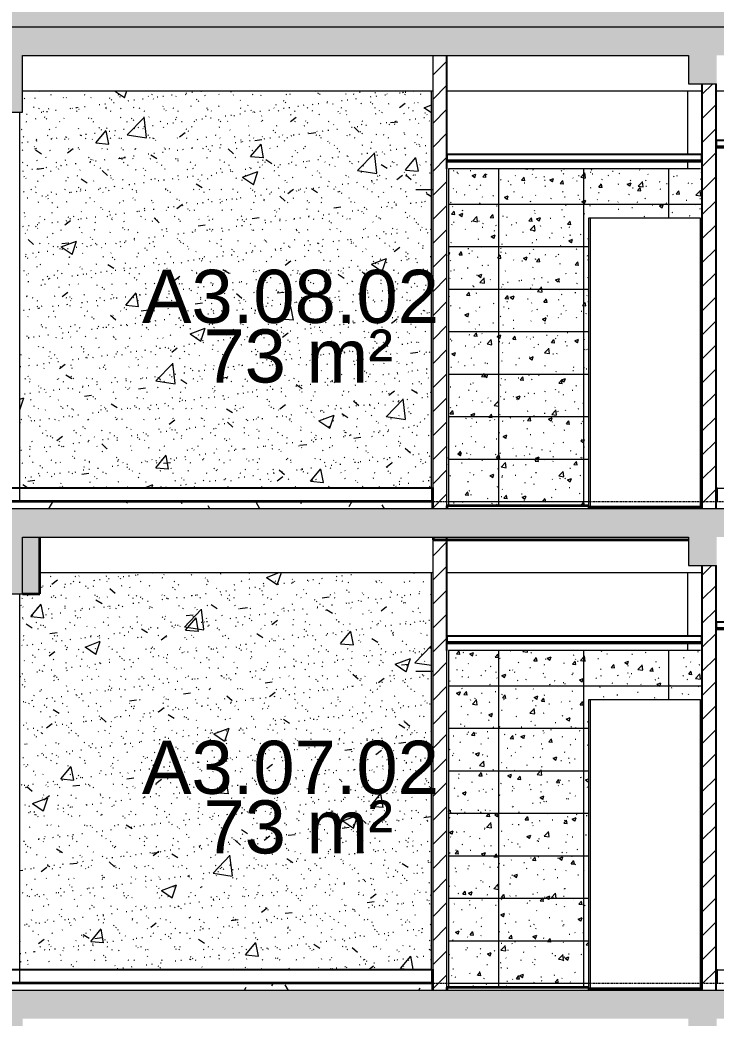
# Model space of a CAD drawing. Header units: millimetres. Extents: x 3451 to 201731, y -8641 to 35300.
# Drawn here: x 130876 to 135791, y 22355 to 29400 of the extents above; entities that cross this region are included whole.
import ezdxf

# ---------------------------------------------------------------- set-up
doc = ezdxf.new("R2010")
doc.units = ezdxf.units.MM
doc.linetypes.add('Centre', pattern=[31.75, 6.35, -4.7625, 15.875, -4.7625])
for name, color, linetype, lineweight in [('0-2', 50, 'Continuous', 5), ('A-AREA-IDEN', 2, 'Continuous', 9), ('A-CLNG-2', 250, 'Continuous', 25), ('A-CLNG-3', 7, 'Continuous', 9), ('A-CLNG-PATT-2', 9, 'Continuous', 9), ('A-CLNG-PATT-3', 7, 'Continuous', 9), ('A-DETL-GENF-1', 7, 'Continuous', 9), ('A-DETL-THIN', 151, 'Continuous', 9), ('A-DOOR', 31, 'Continuous', 9), ('A-DOOR-2', 50, 'Continuous', 18), ('A-FLOR-1', 10, 'Continuous', 35), ('A-FLOR-2', 7, 'Continuous', 9), ('A-FLOR-HRAL', 11, 'Continuous', 9), ('A-FLOR-HRAL-1', 253, 'Continuous', 9), ('A-FLOR-HRAL-2', 53, 'Continuous', 18), ('A-FLOR-LEVL-2', 51, 'Centre', 9), ('A-FLOR-PATT-1', 7, 'Continuous', 9), ('A-FLOR-PATT-3', 8, 'Continuous', 9), ('A-FLOR-PATT-4', 67, 'Continuous', 9), ('A-GLAZ-CURT', 52, 'Continuous', 9), ('A-GLAZ-CURT-2', 7, 'Continuous', 9), ('A-GLAZ-CURT-3', 50, 'Continuous', 18), ('A-WALL-2', 250, 'Continuous', 25), ('A-WALL-3', 7, 'Continuous', 9), ('A-WALL-PATT-2', 9, 'Continuous', 9), ('I-WALL-1', 7, 'Continuous', 9), ('S-BEAM-1', 12, 'Continuous', 5), ('S-BEAM-2', 10, 'Continuous', 35), ('S-BEAM-3', 7, 'Continuous', 9), ('S-COLS', 52, 'Continuous', 9)]:
    doc.layers.add(name, color=color, linetype=linetype, lineweight=lineweight)
doc.styles.add('Arial_1', font='arial.ttf', dxfattribs={"height": 375})
pattern_1 = [(45, (-51987.05, 14125), (-84.8528, 84.8528), [])]
pattern_2 = [(0, (-51987.05, 14125), (609.6, 152.4), [50.292, -406.908, 50.292, -406.908, -2438.4]), (0, (-51987.05, 14125), (609.6, 152.4), [-914.4, 50.292, -864.108, 50.292, -406.908, -1066.8]), (0, (-51987.05, 14125), (609.6, 152.4), [-2286, 50.292, -254.508, 50.292, -711.708]), (120, (-51758.45, 14201.2), (-436.7823, 451.7291), [50.292, -406.908, 50.292, -2845.308]), (120, (-51758.45, 14201.2), (-436.7823, 451.7291), [-507.492, -406.908, 50.292, -864.108, -1524]), (120, (-51758.45, 14201.2), (-436.7823, 451.7291), [-1828.8, 50.292, -406.908, 50.292, -1016.508]), (120, (-51758.45, 14201.2), (-436.7823, 451.7291), [-2336.292, -254.508, 50.292, -711.708]), (240, (-51682.25, 14506), (-172.8177, -604.1291), [50.292, -406.908, 50.292, -406.908, -2438.4]), (240, (-51682.25, 14506), (-172.8177, -604.1291), [-914.4, 50.292, -864.108, 50.292, -406.908, -1066.8]), (240, (-51682.25, 14506), (-172.8177, -604.1291), [-2286, 50.292, -254.508, 50.292, -711.708])]
pattern_3 = [(45, (-51987.05, 14125), (-53.033, 53.033), []), (135, (-51987.05, 14125), (-53.033, -53.033), [])]
pattern_4 = [(0, (-51987.05, 14125), (1219.2, 304.8), [50.292, -864.108, 50.292, -864.108, -4876.8]), (0, (-51987.05, 14125), (1219.2, 304.8), [-1828.8, 50.292, -1778.508, 50.292, -864.108, -2133.6]), (0, (-51987.05, 14125), (1219.2, 304.8), [-4572, 50.292, -559.308, 50.292, -1473.708]), (120, (-51529.85, 14277.4), (-873.5645, 903.458), [50.292, -864.108, 50.292, -5740.908]), (120, (-51529.85, 14277.4), (-873.5645, 903.458), [-964.692, -864.108, 50.292, -1778.508, -3048]), (120, (-51529.85, 14277.4), (-873.5645, 903.458), [-3657.6, 50.292, -864.108, 50.292, -2083.308]), (120, (-51529.85, 14277.4), (-873.5645, 903.458), [-4622.292, -559.308, 50.292, -1473.708]), (240, (-51377.45, 14887), (-345.6355, -1208.258), [50.292, -864.108, 50.292, -5740.908]), (240, (-51377.45, 14887), (-345.6355, -1208.258), [-964.692, -864.108, 50.292, -1778.508, -3048]), (240, (-51377.45, 14887), (-345.6355, -1208.258), [-3657.6, 50.292, -864.108, 50.292, -2083.308]), (240, (-51377.45, 14887), (-345.6355, -1208.258), [-4622.292, -559.308, 50.292, -1473.708])]
pattern_5 = [(50, (-51987.05, 14125), (1093.104, -95.634), [114.3, -1257.3]), (355, (-51987, 14125), (-211.46, 1146.34), [91.44, -1005.84]), (100.451, (-51896, 14117), (881.656, 1050.7), [97.14, -1068.54]), (46.184, (-51987, 14429.8), (1626.475, -252.26), [171.45, -1885.95]), (96.636, (-51851.5, 14408.8), (1424.42, 1484.57), [145.71, -1602.81]), (351.184, (-51987, 14429.8), (1424.43, 1484.55), [137.16, -1508.76]), (21, (-51834.65, 14353.6), (909.686, -613.59), [114.3, -1257.3]), (326, (-51834.7, 14353.6), (370.81, 1105.13), [91.44, -1005.84]), (71.451, (-51758.8, 14302.5), (1280.503, 491.53), [97.14, -1068.54]), (37.5, (-51987.05, 14125), (18.5313, 507.33), [50.292, -943.356, 50.292, -970.788, -1009.65]), (37.5, (-51987.05, 14125), (18.5313, 507.33), [-2014.728, 50.292, -959.358]), (7.5, (-51987.05, 14125), (400.918, 601.084), [50.292, -531.876, 50.292, -920.496, -384.81]), (7.5, (-51987.05, 14125), (400.918, 601.084), [-1552.956, 50.292, -334.518]), (327.5, (-52326.9, 14125), (813.545, -34.374), [50.292, -330.708, 50.292, -1138.428, -1577.34]), (327.5, (-52326.9, 14125), (813.545, -34.374), [-1569.72, 50.292, -1527.048]), (317.5, (-52479.3, 14125), (888.775, 152.56), [50.292, -445.008, 50.292, -739.14, -1120.14]), (317.5, (-52479.3, 14125), (888.775, 152.56), [-1284.73, 50.29, -1069.85])]
pattern_6 = [(37.5, (-51987.05, 14125), (-4.79953, 146.8239), [5.029, -110.795, 5.029, -124.511, -123.825]), (37.5, (-51987.05, 14125), (-4.79953, 146.8239), [-245.364, 5.029, -118.796]), (7.5, (-51987.05, 14125), (134.8574, 215.0472), [5.029, -57.455, 5.029, -99.365, -40.005]), (7.5, (-51987.05, 14125), (134.8574, 215.0472), [-166.878, 5.029, -34.976]), (327.5, (-52080.78, 14125), (237.29776, 0.4316), [5.029, -33.071, 5.029, -132.131, -179.07]), (327.5, (-52080.78, 14125), (237.29776, 0.4316), [-175.26, 5.029, -174.041]), (317.5, (-52080.78, 14125), (229.067, 66.8792), [5.029, -14.021, 5.029, -84.887, -102.87]), (317.5, (-52080.78, 14125), (229.067, 66.8792), [-108.966, 5.029, -97.841])]

# ---------------------------------------------------------------- blocks, each defined once
blk = doc.blocks.new('NCV_TKTC_KET CAU_rvt-2-TKCS_MẶT CẮT D')
at = {"layer": 'A-FLOR-PATT-1'}
h = blk.add_hatch(color=256, dxfattribs=at)
h.paths.add_polyline_path([(-58634.9, 25730), (-56833.3, 25730), (-56833.3, 25750), (-58634.9, 25750)])
h.paths.add_polyline_path([(-66835.3, 25730), (-65032.3, 25730), (-65032.3, 25750), (-66835.3, 25750)])
h.paths.add_polyline_path([(-53357.9, 25730), (-51661.9, 25730), (-51661.9, 25750), (-53357.9, 25750), (-53357.9, 25730.4)])
h.paths.add_polyline_path([(-24866.9, 25730), (-24836.9, 25730), (-24836.9, 25750), (-28836.9, 25750), (-28836.9, 25730), (-25163.7, 25730)])
h.paths.add_polyline_path([(-37938.6, 25730), (-35537.4, 25730), (-35537.4, 25750), (-37938.6, 25750)])
at = {"layer": 'S-BEAM-1'}
h = blk.add_hatch(color=256, dxfattribs=at)
h.paths.add_polyline_path([(-70033.1, 25350), (-70033.1, 25750), (-70111.9, 25750), (-70111.9, 25350)])
h.paths.add_polyline_path([(-69733.1, 25350), (-69611.9, 25350), (-69611.9, 25750), (-69733.1, 25750)])
at = {"layer": 'A-FLOR-1'}
for p, q in [((-66835.3, 25750), (-66835.3, 25730)), ((-66835.3, 25730), (-65032.3, 25730))]:
    blk.add_line(p, q, dxfattribs=at)
at = {"layer": 'S-BEAM-2'}
for p, q in [((-69611.9, 25350), (-69611.9, 25750)), ((-69733.1, 25350), (-69611.9, 25350))]:
    blk.add_line(p, q, dxfattribs=at)
at = {"layer": 'S-BEAM-3'}
for p, q in [((-69733.1, 28900), (-66836.9, 28900)), ((-66736.9, 28900), (-64936.9, 28900)), ((-64836.9, 28900), (-64446.9, 28900)), ((-69611.9, 25500), (-66836.9, 25500)), ((-66736.9, 25500), (-64936.9, 25500)), ((-64836.9, 25500), (-64832.2, 25500))]:
    blk.add_line(p, q, dxfattribs=at)
blk = doc.blocks.new('DOOR_CW_01 CANH MO-PANEL KINH - DIG_02-800x2200-CỬA NHÔM KÍNH-400864-TKCS_MẶT CẮT D')
at = {"layer": 'A-DOOR-2'}
blk.add_line((-37936.9, 7800), (-38056.9, 7800), dxfattribs=at)
blk = doc.blocks.new('System Panel - Glazed-901207-TKCS_MẶT CẮT D')
at = {"layer": 'A-GLAZ-CURT-2'}
for p, q in [((-64947.3, 7600), (-65389.5, 7600)), ((-64947.3, 5560), (-64947.3, 7600))]:
    blk.add_line(p, q, dxfattribs=at)
blk = doc.blocks.new('System Panel - Glazed-579379-TKCS_MẶT CẮT D')
at = {"layer": 'A-GLAZ-CURT-2'}
blk.add_line((-57186, 7600), (-57522.4, 7600), dxfattribs=at)
at = {"layer": 'A-GLAZ-CURT-3'}
for p, q in [((-57536.6, 7600), (-57536.6, 5550)), ((-57522.4, 7600), (-57536.6, 7600)), ((-57522.4, 5550), (-57522.4, 7600))]:
    blk.add_line(p, q, dxfattribs=at)
blk = doc.blocks.new('Railing - Railing-946623-TKCS_MẶT CẮT D')
at = {"layer": 'A-FLOR-HRAL-1'}
for p, q in [((-69826.9, 22695), (-69751.9, 22695)), ((-69751.9, 22600), (-69751.9, 22695)), ((-69751.9, 22695), (-66846.9, 22695)), ((-66836.9, 22695), (-66846.9, 22695)), ((-66846.9, 22695), (-66846.9, 22600))]:
    blk.add_line(p, q, dxfattribs=at)
at = {"layer": 'A-FLOR-HRAL-2'}
for p, q in [((-69826.9, 22695), (-69836.9, 22695)), ((-69836.9, 22695), (-69836.9, 22600)), ((-69826.9, 22600), (-69826.9, 22695)), ((-69836.9, 22600), (-69826.9, 22600))]:
    blk.add_line(p, q, dxfattribs=at)
blk = doc.blocks.new('Railing - Railing-916024-TKCS_MẶT CẮT D')
at = {"layer": 'A-FLOR-HRAL-1'}
for p, q in [((-64826.9, 5695), (-63151.9, 5695)), ((-63151.9, 5695), (-63151.9, 5600))]:
    blk.add_line(p, q, dxfattribs=at)
at = {"layer": 'A-FLOR-HRAL-2'}
for p, q in [((-64826.9, 5695), (-64836.9, 5695)), ((-64836.9, 5695), (-64836.9, 5600)), ((-64826.9, 5600), (-64826.9, 5695)), ((-64836.9, 5600), (-64826.9, 5600))]:
    blk.add_line(p, q, dxfattribs=at)
blk = doc.blocks.new('NCV_TKTC_TANG 6 - 8_rvt-4-TKCS_MẶT CẮT D')
at = {"layer": 'A-CLNG-PATT-2'}
h = blk.add_hatch(dxfattribs=at)
h.set_pattern_fill('FP_39', color=256, style=0, pattern_type=2)
h.set_pattern_definition(pattern_3)
h.paths.add_polyline_path([(-65001, 25000), (-64936.9, 25000), (-64936.9, 25010), (-66736.9, 25010), (-66736.9, 25000), (-66307.2, 25000)])
at = {"layer": 'A-CLNG-PATT-3'}
h = blk.add_hatch(dxfattribs=at)
h.set_pattern_fill('FP_41', color=256, style=0, pattern_type=2)
h.set_pattern_definition(pattern_4)
h.paths.add_polyline_path([(-64836.9, 25100), (-64436.9, 25100), (-64436.9, 25110), (-64836.9, 25110)])
at = {"layer": 'A-FLOR-PATT-4'}
h = blk.add_hatch(dxfattribs=at)
h.set_pattern_fill('FP_33', color=256, style=0, pattern_type=2)
h.set_pattern_definition(pattern_2)
h.paths.add_polyline_path([(-67613.3, 22550), (-66836.9, 22550), (-66836.9, 22600), (-69836.9, 22600), (-69836.9, 22550), (-68919.5, 22550)])
at = {"layer": 'A-WALL-PATT-2'}
h = blk.add_hatch(dxfattribs=at)
h.set_pattern_fill('FP_32', color=256, style=0, pattern_type=2)
h.set_pattern_definition(pattern_1)
h.paths.add_polyline_path([(-66836.9, 22550), (-66736.9, 22550), (-66736.9, 25750), (-66836.9, 25750), (-66836.9, 22700)])
h = blk.add_hatch(dxfattribs=at)
h.set_pattern_fill('FP_32', color=256, style=0, pattern_type=2)
h.set_pattern_definition(pattern_1)
h.paths.add_polyline_path([(-64936.9, 22550), (-64836.9, 22550), (-64836.9, 25550), (-64936.9, 25550), (-64936.9, 22794.2)])
h = blk.add_hatch(dxfattribs=at)
h.set_pattern_fill('FP_35', color=256, style=0, pattern_type=2)
h.set_pattern_definition(pattern_5)
h.paths.add_polyline_path([(-69751.9, 22700), (-66846.9, 22700), (-66846.9, 25500), (-69611.9, 25500), (-69611.9, 25350), (-69751.9, 25350), (-69751.9, 22794.2)])
h = blk.add_hatch(dxfattribs=at)
h.set_pattern_fill('FP_36', color=256, style=0, pattern_type=2)
h.set_pattern_definition(pattern_6)
h.paths.add_polyline_path([(-69751.9, 22700), (-66846.9, 22700), (-66846.9, 25500), (-69611.9, 25500), (-69611.9, 25350), (-69751.9, 25350), (-69751.9, 22794.2)])
h = blk.add_hatch(dxfattribs=at)
h.set_pattern_fill('FP_42', color=256, style=0, pattern_type=2)
h.set_pattern_definition([(50, (-51987.05, 14125), (273.276, -23.909), [28.575, -314.325]), (355, (-51987.05, 14125), (-52.8646, 286.585), [22.86, -251.46]), (100.451, (-51964.28, 14123), (220.414, 262.6745), [24.285, -267.135]), (46.184, (-51987.05, 14201.2), (406.6187, -63.0646), [42.863, -471.488]), (96.636, (-51953.17, 14195.94), (356.104, 371.141), [36.428, -400.703]), (351.184, (-51987.05, 14201.2), (356.107, 371.138), [34.29, -377.19]), (21, (-51948.95, 14182.15), (227.4212, -153.3982), [28.575, -314.325]), (326, (-51948.95, 14182.15), (92.7027, 276.282), [22.86, -251.46]), (71.451, (-51930, 14169.37), (320.1254, 122.8816), [24.285, -267.135]), (37.5, (-51987.05, 14125), (4.6325, 126.8326), [5.029, -243.383, 5.029, -250.241, -252.412]), (37.5, (-51987.05, 14125), (4.6325, 126.8326), [-503.682, 5.029, -247.383]), (7.5, (-51987.05, 14125), (100.2292, 150.2711), [5.029, -140.513, 5.029, -237.668, -96.202]), (7.5, (-51987.05, 14125), (100.2292, 150.2711), [-388.239, 5.029, -91.173]), (327.5, (-52072.01, 14125), (203.38684, -8.5935), [5.029, -90.221, 5.029, -292.151, -394.335]), (327.5, (-52072.01, 14125), (203.38684, -8.5935), [-392.43, 5.029, -389.306]), (317.5, (-52110.11, 14125), (222.1944, 38.1398), [5.029, -118.796, 5.029, -192.329, -280.035]), (317.5, (-52110.11, 14125), (222.1944, 38.1398), [-321.183, 5.029, -275.006])])
h.paths.add_polyline_path([(-66726.9, 22570), (-65738.6, 22570), (-65738.6, 24600), (-64947.3, 24600), (-64946.9, 22570), (-64936.9, 22570), (-64936.9, 24950), (-66726.9, 24950), (-66726.9, 24028)])
h = blk.add_hatch(dxfattribs=at)
h.set_pattern_fill('FP_64', color=256, style=0, pattern_type=2)
h.set_pattern_definition([(0, (-64941.94, 22600), (0, 300), []), (90, (-64941.94, 22600), (-600, 4e-14), [])])
h.paths.add_polyline_path([(-66726.9, 22570), (-65738.6, 22570), (-65738.6, 24600), (-64947.3, 24600), (-64946.9, 22570), (-64936.9, 22570), (-64936.9, 24950), (-66726.9, 24950), (-66726.9, 24028)])
at = {"layer": 'A-CLNG-2'}
for p, q in [((-64436.9, 25150), (-64836.9, 25150)), ((-64836.9, 25150), (-64836.9, 25100)), ((-64836.9, 25100), (-64436.9, 25100)), ((-64936.9, 25050), (-66736.9, 25050)), ((-66736.9, 25050), (-66736.9, 25000)), ((-64936.9, 25000), (-64936.9, 25050)), ((-66736.9, 25000), (-64936.9, 25000))]:
    blk.add_line(p, q, dxfattribs=at)
at = {"layer": 'A-CLNG-3'}
for p, q in [((-64436.9, 25110), (-64836.9, 25110)), ((-64936.9, 25010), (-66736.9, 25010))]:
    blk.add_line(p, q, dxfattribs=at)
at = {"layer": 'A-FLOR-1'}
for p, q in [((-66836.9, 22600), (-69836.9, 22600)), ((-66836.9, 22550), (-66836.9, 22600)), ((-65731.6, 22570), (-66736.9, 22570)), ((-66736.9, 22570), (-66736.9, 22550)), ((-65731.6, 22550), (-65731.6, 22570)), ((-64936.9, 22560), (-65731.6, 22560)), ((-65731.6, 22560), (-65731.6, 22550)), ((-64936.9, 22550), (-64936.9, 22560))]:
    blk.add_line(p, q, dxfattribs=at)
at = {"layer": 'A-FLOR-2'}
blk.add_line((-64947.3, 22570), (-64936.9, 22570), dxfattribs=at)
at = {"layer": 'A-WALL-2'}
for p, q in [((-66736.9, 24950), (-66736.9, 25750)), ((-64936.9, 25550), (-64936.9, 22550)), ((-64836.9, 22550), (-64836.9, 25550)), ((-66836.9, 22700), (-66836.9, 22550))]:
    blk.add_line(p, q, dxfattribs=at)
at = {"layer": 'A-WALL-3'}
for p, q in [((-66836.9, 25750), (-66836.9, 22700)), ((-66736.9, 22550), (-66736.9, 24950))]:
    blk.add_line(p, q, dxfattribs=at)
at = {"layer": 'I-WALL-1'}
for p, q in [((-66846.9, 22700), (-66846.9, 25500)), ((-69751.9, 22700), (-69751.9, 25350)), ((-64946.9, 24950), (-66726.9, 24950)), ((-66726.9, 24950), (-66726.9, 22570)), ((-69826.9, 22700), (-69751.9, 22700)), ((-69751.9, 22700), (-66846.9, 22700))]:
    blk.add_line(p, q, dxfattribs=at)
at = {"layer": 'A-DOOR'}
blk.add_blockref('DOOR_CW_01 CANH MO-PANEL KINH - DIG_02-800x2200-CỬA NHÔM KÍNH-400864-TKCS_MẶT CẮT D', (-28900, 17000), dxfattribs=at)
at = {"layer": 'A-FLOR-HRAL'}
for name, p in [('Railing - Railing-946623-TKCS_MẶT CẮT D', (0, 0)), ('Railing - Railing-916024-TKCS_MẶT CẮT D', (0, 17000))]:
    blk.add_blockref(name, p, dxfattribs=at)
at = {"layer": 'A-GLAZ-CURT'}
for name, p in [('System Panel - Glazed-579379-TKCS_MẶT CẮT D', (-8202, 17000)), ('System Panel - Glazed-901207-TKCS_MẶT CẮT D', (0, 17000))]:
    blk.add_blockref(name, p, dxfattribs=at)
blk = doc.blocks.new('NCV_TKTC_TANG 6 - 8_rvt-5-TKCS_MẶT CẮT D')
at = {"layer": 'A-CLNG-PATT-2'}
h = blk.add_hatch(dxfattribs=at)
h.set_pattern_fill('FP_39', color=256, style=0, pattern_type=2)
h.set_pattern_definition(pattern_3)
h.paths.add_polyline_path([(-65001, 28400), (-64936.9, 28400), (-64936.9, 28410), (-66736.9, 28410), (-66736.9, 28400), (-66307.2, 28400)])
at = {"layer": 'A-CLNG-PATT-3'}
h = blk.add_hatch(dxfattribs=at)
h.set_pattern_fill('FP_41', color=256, style=0, pattern_type=2)
h.set_pattern_definition(pattern_4)
h.paths.add_polyline_path([(-64436.9, 28500), (-64436.9, 28510), (-64836.9, 28510), (-64836.9, 28500)])
at = {"layer": 'A-FLOR-PATT-4'}
h = blk.add_hatch(dxfattribs=at)
h.set_pattern_fill('FP_33', color=256, style=0, pattern_type=2)
h.set_pattern_definition(pattern_2)
h.paths.add_polyline_path([(-67613.3, 25950), (-66836.9, 25950), (-66836.9, 26000), (-69836.9, 26000), (-69836.9, 25950), (-68919.5, 25950)])
at = {"layer": 'A-WALL-PATT-2'}
h = blk.add_hatch(dxfattribs=at)
h.set_pattern_fill('FP_32', color=256, style=0, pattern_type=2)
h.set_pattern_definition(pattern_1)
h.paths.add_polyline_path([(-66836.9, 25950), (-66736.9, 25950), (-66736.9, 29150), (-66836.9, 29150), (-66836.9, 26100)])
h = blk.add_hatch(dxfattribs=at)
h.set_pattern_fill('FP_35', color=256, style=0, pattern_type=2)
h.set_pattern_definition(pattern_5)
h.paths.add_polyline_path([(-68919.5, 26100), (-66846.9, 26100), (-66846.9, 28900), (-69733.1, 28900), (-69733.1, 28750), (-69751.9, 28750), (-69751.9, 26100), (-69572.5, 26100)])
h = blk.add_hatch(dxfattribs=at)
h.set_pattern_fill('FP_36', color=256, style=0, pattern_type=2)
h.set_pattern_definition(pattern_6)
h.paths.add_polyline_path([(-68919.5, 26100), (-66846.9, 26100), (-66846.9, 28900), (-69733.1, 28900), (-69733.1, 28750), (-69751.9, 28750), (-69751.9, 26100), (-69572.5, 26100)])
h = blk.add_hatch(dxfattribs=at)
h.set_pattern_fill('FP_32', color=256, style=0, pattern_type=2)
h.set_pattern_definition(pattern_1)
h.paths.add_polyline_path([(-64836.9, 25950), (-64836.9, 28950), (-64936.9, 28950), (-64936.9, 25950)])
h = blk.add_hatch(dxfattribs=at)
h.set_pattern_fill('FP_45', color=256, style=0, pattern_type=2)
h.set_pattern_definition([(50, (-51987.05, 14125), (273.276, -23.909), [28.575, -314.325]), (355, (-51987.05, 14125), (-52.8646, 286.585), [22.86, -251.46]), (100.451, (-51964.28, 14123), (220.414, 262.6745), [24.285, -267.135]), (46.184, (-51987.05, 14201.2), (406.6187, -63.0646), [42.862, -471.487]), (96.636, (-51953.17, 14195.94), (356.104, 371.141), [36.428, -400.703]), (351.184, (-51987.05, 14201.2), (356.1075, 371.138), [34.29, -377.19]), (21, (-51948.95, 14182.15), (227.4212, -153.3982), [28.575, -314.325]), (326, (-51948.95, 14182.15), (92.7027, 276.282), [22.86, -251.46]), (71.451, (-51930, 14169.37), (320.1254, 122.8816), [24.285, -267.135]), (37.5, (-51987.05, 14125), (4.6325, 126.8326), [5.029, -243.383, 5.029, -250.241, -252.412]), (37.5, (-51987.05, 14125), (4.6325, 126.8326), [-503.682, 5.029, -247.383]), (7.5, (-51987.05, 14125), (100.2292, 150.2711), [5.029, -140.513, 5.029, -237.668, -96.202]), (7.5, (-51987.05, 14125), (100.2292, 150.2711), [-388.239, 5.029, -91.173]), (327.5, (-52072.01, 14125), (203.38684, -8.5935), [5.029, -90.221, 5.029, -292.151, -394.335]), (327.5, (-52072.01, 14125), (203.38684, -8.5935), [-392.43, 5.029, -389.306]), (317.5, (-52110.11, 14125), (222.1944, 38.1398), [5.029, -118.796, 5.029, -192.329, -280.035]), (317.5, (-52110.11, 14125), (222.1944, 38.1398), [-321.183, 5.029, -275.006])])
h.paths.add_polyline_path([(-66726.9, 25970), (-65738.6, 25970), (-65738.6, 28000), (-64947.3, 28000), (-64946.9, 25970), (-64936.9, 25970), (-64936.9, 28350), (-66726.9, 28350), (-66726.9, 26495.4)])
h = blk.add_hatch(dxfattribs=at)
h.set_pattern_fill('FP_67', color=256, style=0, pattern_type=2)
h.set_pattern_definition([(0, (-64941.94, 26000), (0, 300), []), (90, (-64941.94, 26000), (-600, 4e-14), [])])
h.paths.add_polyline_path([(-66726.9, 25970), (-65738.6, 25970), (-65738.6, 28000), (-64947.3, 28000), (-64946.9, 25970), (-64936.9, 25970), (-64936.9, 28350), (-66726.9, 28350), (-66726.9, 26495.4)])
at = {"layer": 'A-CLNG-2'}
for p, q in [((-64436.9, 28550), (-64836.9, 28550)), ((-64836.9, 28550), (-64836.9, 28500)), ((-64836.9, 28500), (-64436.9, 28500)), ((-64936.9, 28450), (-66736.9, 28450)), ((-66736.9, 28450), (-66736.9, 28400)), ((-66736.9, 28400), (-64936.9, 28400)), ((-64936.9, 28400), (-64936.9, 28450))]:
    blk.add_line(p, q, dxfattribs=at)
at = {"layer": 'A-CLNG-3'}
for p, q in [((-64436.9, 28510), (-64836.9, 28510)), ((-64936.9, 28410), (-66736.9, 28410))]:
    blk.add_line(p, q, dxfattribs=at)
at = {"layer": 'A-FLOR-1'}
for p, q in [((-66836.9, 26000), (-69836.9, 26000)), ((-66836.9, 25950), (-66836.9, 26000)), ((-65731.6, 25970), (-66736.9, 25970)), ((-66736.9, 25970), (-66736.9, 25950)), ((-65731.6, 25950), (-65731.6, 25970)), ((-64936.9, 25960), (-65731.6, 25960)), ((-65731.6, 25960), (-65731.6, 25950)), ((-64936.9, 25950), (-64936.9, 25960))]:
    blk.add_line(p, q, dxfattribs=at)
at = {"layer": 'A-FLOR-2'}
blk.add_line((-64947.3, 25970), (-64936.9, 25970), dxfattribs=at)
at = {"layer": 'A-WALL-2'}
for p, q in [((-66736.9, 28350), (-66736.9, 29150)), ((-64936.9, 28950), (-64936.9, 25950)), ((-64836.9, 25950), (-64836.9, 28950)), ((-66836.9, 26100), (-66836.9, 25950))]:
    blk.add_line(p, q, dxfattribs=at)
at = {"layer": 'A-WALL-3'}
for p, q in [((-66836.9, 29150), (-66836.9, 26100)), ((-66736.9, 25950), (-66736.9, 28350))]:
    blk.add_line(p, q, dxfattribs=at)
at = {"layer": 'I-WALL-1'}
for p, q in [((-66846.9, 26100), (-66846.9, 28900)), ((-69751.9, 26100), (-69751.9, 28750)), ((-64946.9, 28350), (-66726.9, 28350)), ((-66726.9, 28350), (-66726.9, 25970)), ((-69826.9, 26100), (-69751.9, 26100)), ((-69751.9, 26100), (-66846.9, 26100))]:
    blk.add_line(p, q, dxfattribs=at)
at = {"layer": 'A-DOOR'}
blk.add_blockref('DOOR_CW_01 CANH MO-PANEL KINH - DIG_02-800x2200-CỬA NHÔM KÍNH-400864-TKCS_MẶT CẮT D', (-28900, 20400), dxfattribs=at)
at = {"layer": 'A-FLOR-HRAL'}
for name, p in [('Railing - Railing-946623-TKCS_MẶT CẮT D', (0, 3400)), ('Railing - Railing-916024-TKCS_MẶT CẮT D', (0, 20400))]:
    blk.add_blockref(name, p, dxfattribs=at)
at = {"layer": 'A-GLAZ-CURT'}
for name, p in [('System Panel - Glazed-579379-TKCS_MẶT CẮT D', (-8202, 20400)), ('System Panel - Glazed-901207-TKCS_MẶT CẮT D', (0, 20400))]:
    blk.add_blockref(name, p, dxfattribs=at)

msp = doc.modelspace()

# ---------------------------------------------------------------- hatches: boundary and pattern name
at = {"layer": 'A-DETL-GENF-1'}
h = msp.add_hatch(color=256, dxfattribs=at)
h.paths.add_polyline_path([(160390.5, 28750), (160692.2, 28750), (160692.2, 29150), (167092.5, 29150), (167092.5, 28900), (167692.5, 28900), (167692.5, 29150), (171492.9, 29150), (171492.9, 28950), (171692.9, 28950), (171692.9, 29150), (175790.9, 29150), (175790.9, 28750), (176090.9, 28750), (176090.9, 29350), (155092.5, 29350), (155092.5, 29550), (151265.9, 29550), (151265.9, 29150), (151465.9, 29150), (151465.9, 29350), (154892.5, 29350), (154892.5, 28950), (155092.5, 28950), (155092.5, 29150), (156090.8, 29150), (156090.8, 28750), (156392.5, 28750), (156392.5, 29150), (160390.5, 29150), (160390.5, 28962.9)])
h.paths.add_polyline_path([(122565.4, 28750), (122694.6, 28750), (122694.6, 29550), (122392.5, 29550), (122392.5, 28750)])
h.paths.add_polyline_path([(138744.6, 28750), (139044.6, 28750), (139044.6, 29150), (143794.6, 29150), (143794.6, 28950), (143994.6, 28950), (143994.6, 29150), (146969.9, 29150), (146969.9, 28750), (147269.9, 28750), (147269.9, 29150), (148965.9, 29150), (148965.9, 28950), (149165.9, 28951.3), (149165.9, 29550), (148967.5, 29550), (148967.5, 29350), (129192.5, 29350), (129192.5, 29550), (126628.8, 29550), (126628.8, 28950), (126828.8, 28950), (126828.8, 29350), (128244.5, 29350), (128244.5, 28950), (128444.5, 28950), (128444.5, 29350), (128994.6, 29350), (128994.6, 28950), (129194.6, 28950), (129194.6, 29150), (130594.7, 29150), (130594.7, 28750), (130894.7, 28750), (130894.7, 29150), (135595.5, 29150), (135595.5, 28950), (135794.6, 28950), (135794.6, 29150), (138744.6, 29150), (138744.6, 28962.9)])
h.paths.add_polyline_path([(151265.9, 30250), (151465.9, 30250), (151465.9, 30750), (148965.9, 30750), (148965.9, 30250), (149165.9, 30250), (149165.9, 30600), (151265.9, 30600)])
h = msp.add_hatch(color=256, dxfattribs=at)
h.paths.add_polyline_path([(160443.5, 25350), (160692.2, 25350), (160692.2, 25750), (167092.5, 25750), (167092.5, 25500), (167692.5, 25500), (167692.5, 25750), (171492.9, 25750), (171492.9, 25550), (171692.9, 25550), (171692.9, 25750), (175790.9, 25750), (175790.9, 25350), (176090.9, 25350), (176090.9, 25950), (151265.9, 25948.3), (151265.9, 25550), (151465.9, 25550), (151465.9, 25750), (154892.5, 25750), (154892.5, 25550), (155092.5, 25550), (155092.5, 25750), (156090.8, 25750), (156090.8, 25350), (156392.5, 25350), (156392.5, 25750), (160390.5, 25750), (160390.5, 25350)])
h.paths.add_polyline_path([(130894.7, 25350), (130894.7, 25750), (135595.5, 25750), (135595.5, 25550), (135794.6, 25550), (135794.6, 25750), (138744.6, 25750), (138744.6, 25350), (139044.6, 25350), (139044.6, 25750), (143794.6, 25750), (143794.6, 25550), (143994.6, 25550), (143994.6, 25750), (146969.9, 25750), (146969.9, 25350), (147269.9, 25350), (147269.9, 25750), (148965.9, 25750), (148965.9, 25550), (149165.9, 25551.3), (149165.9, 25950), (128994.6, 25950), (128994.6, 25550), (129194.6, 25550), (129194.6, 25750), (130594.7, 25750), (130594.7, 25350)])
h.paths.add_polyline_path([(122694.6, 25350), (122694.6, 25950), (122392.5, 25950), (122392.5, 25350)])
h.paths.add_polyline_path([(126628.8, 25550), (126828.8, 25550), (126828.8, 25750), (128244.5, 25750), (128244.5, 25550), (128444.5, 25550), (128443, 25950), (126628.8, 25950)])
h = msp.add_hatch(color=256, dxfattribs=at)
h.paths.add_polyline_path([(160692.2, 21950), (160692.2, 22350), (167092.5, 22350), (167092.5, 22100), (167692.5, 22100), (167692.5, 22350), (171492.9, 22350), (171492.9, 22150), (171692.9, 22150), (171692.9, 22350), (175790.9, 22350), (175790.9, 21950), (176090.9, 21950), (176090.9, 22550), (151265.9, 22550), (151265.9, 22150), (151467.6, 22150), (151467.6, 22350), (154892.5, 22350), (154892.5, 22150), (155092.5, 22150), (155092.5, 22350), (156090.8, 22350), (156090.8, 21950), (156392.5, 21950), (156392.5, 22350), (160390.5, 22350), (160390.5, 21950), (160443.5, 21950)])
h.paths.add_polyline_path([(122694.6, 21950), (122694.6, 22550), (122392.5, 22550), (122392.5, 21950)])
h.paths.add_polyline_path([(138892.2, 21950), (139044.6, 21950), (139044.6, 22350), (143794.6, 22350), (143794.6, 22150), (143994.6, 22150), (143994.6, 22350), (146969.9, 22350), (146969.9, 21950), (147269.9, 21950), (147269.9, 22350), (148965.9, 22350), (148965.9, 22150), (149165.9, 22151.3), (149165.9, 22550), (128994.6, 22550), (128994.6, 22150), (129194.6, 22150), (129194.6, 22350), (130594.7, 22350), (130594.7, 21950), (130894.7, 21950), (130894.7, 22350), (135595.5, 22350), (135595.5, 22150), (135794.6, 22150), (135794.6, 22350), (138744.6, 22350), (138744.6, 21950)])
h.paths.add_polyline_path([(126628.8, 22150), (126828.8, 22150), (126828.8, 22350), (128244.5, 22350), (128244.5, 22150), (128444.5, 22150), (128443, 22550), (126628.8, 22550)])
at = {"layer": 'A-FLOR-PATT-3'}
h = msp.add_hatch(dxfattribs=at)
h.set_pattern_fill('FP_33', color=256, style=0, pattern_type=2)
h.set_pattern_definition([(0, (148640.78, 14125), (609.6, 152.4), [50.292, -406.908, 50.292, -406.908, -2438.4]), (0, (148640.78, 14125), (609.6, 152.4), [-914.4, 50.292, -864.108, 50.292, -406.908, -1066.8]), (0, (148640.78, 14125), (609.6, 152.4), [-2286, 50.292, -254.508, 50.292, -711.708]), (120, (148869.38, 14201.2), (-436.7823, 451.7291), [50.292, -406.908, 50.292, -2845.308]), (120, (148869.38, 14201.2), (-436.7823, 451.7291), [-507.492, -406.908, 50.292, -864.108, -1524]), (120, (148869.38, 14201.2), (-436.7823, 451.7291), [-1828.8, 50.292, -406.908, 50.292, -1016.508]), (120, (148869.38, 14201.2), (-436.7823, 451.7291), [-2336.292, -254.508, 50.292, -711.708]), (240, (148945.58, 14506), (-172.8177, -604.1291), [50.292, -406.908, 50.292, -406.908, -2438.4]), (240, (148945.58, 14506), (-172.8177, -604.1291), [-914.4, 50.292, -864.108, 50.292, -406.908, -1066.8]), (240, (148945.58, 14506), (-172.8177, -604.1291), [-2286, 50.292, -254.508, 50.292, -711.708])])
h.paths.add_polyline_path([(129192.5, 29350), (148965.9, 29350), (148965.9, 29500), (129192.5, 29500), (129192.5, 29350.6)])
h.paths.add_polyline_path([(175890.9, 29350), (175890.9, 29500), (155092.5, 29500), (155092.5, 29350), (175790.9, 29350)])

# ---------------------------------------------------------------- linework, layer by layer
at = {"layer": 'A-DETL-THIN'}
for p, q in [((148967.5, 29350), (129192.5, 29350)), ((130894.7, 28750), (130894.7, 29150)), ((130894.7, 29150), (135595.5, 29150)), ((135595.5, 29150), (135595.5, 28950)), ((135595.5, 28950), (135794.6, 28950)), ((130594.7, 28750), (130894.7, 28750)), ((149165.9, 25950), (128994.6, 25950)), ((130894.7, 25350), (130894.7, 25750)), ((130894.7, 25750), (135595.5, 25750)), ((135595.5, 25750), (135595.5, 25550)), ((135595.5, 25550), (135794.6, 25550)), ((130594.7, 25350), (130894.7, 25350)), ((149165.9, 22550), (128994.6, 22550))]:
    msp.add_line(p, q, dxfattribs=at)
at = {"layer": 'A-FLOR-LEVL-2'}
for p, q in [((106972.4, 26000), (198239.7, 26000)), ((106972.4, 22600), (198239.7, 22600))]:
    msp.add_line(p, q, dxfattribs=at)
at = {"layer": 'S-COLS'}
for p, q in [((135592.5, 28450), (135592.5, 28900)), ((135592.5, 28350), (135592.5, 28400)), ((135592.5, 25050), (135592.5, 25500)), ((135592.5, 24950), (135592.5, 25000))]:
    msp.add_line(p, q, dxfattribs=at)

# ---------------------------------------------------------------- block references
at = {"layer": '0-2'}
for name in ['NCV_TKTC_KET CAU_rvt-2-TKCS_MẶT CẮT D', 'NCV_TKTC_TANG 6 - 8_rvt-5-TKCS_MẶT CẮT D', 'NCV_TKTC_TANG 6 - 8_rvt-4-TKCS_MẶT CẮT D']:
    msp.add_blockref(name, (200627.8, 0), dxfattribs=at)

# ---------------------------------------------------------------- texts
at = {"layer": 'A-AREA-IDEN', "char_height": 375, "line_spacing_factor": 0.936439, "style": 'Arial_1'}
for s, insert, width, attachment_point in [('\\pt7.5,15,22.5,30,37.5,45,52.5,60,67.5,75,82.5,90,97.5,105,112.5,120,127.5,135,142.5,150,157.5,165,172.5,180,187.5,195,202.5,210,217.5,225,232.5,240;A3.08.02', (132786.1, 27256.2), 2094, 8), ('\\pt7.5,15,22.5,30,37.5,45,52.5,60,67.5,75,82.5,90,97.5,105,112.5,120,127.5,135,142.5,150,157.5,165,172.5,180,187.5,195,202.5,210,217.5,225,232.5,240;73 m²', (132840.5, 27025.6), 1359, 5), ('\\pt7.5,15,22.5,30,37.5,45,52.5,60,67.5,75,82.5,90,97.5,105,112.5,120,127.5,135,142.5,150,157.5,165,172.5,180,187.5,195,202.5,210,217.5,225,232.5,240;A3.07.02', (132786.1, 23932.1), 2094, 8), ('\\pt7.5,15,22.5,30,37.5,45,52.5,60,67.5,75,82.5,90,97.5,105,112.5,120,127.5,135,142.5,150,157.5,165,172.5,180,187.5,195,202.5,210,217.5,225,232.5,240;73 m²', (132840.5, 23701.6), 1359, 5)]:
    msp.add_mtext(s, dxfattribs=dict(at, insert=insert, width=width, attachment_point=attachment_point))

doc.saveas('drawing.dxf')
